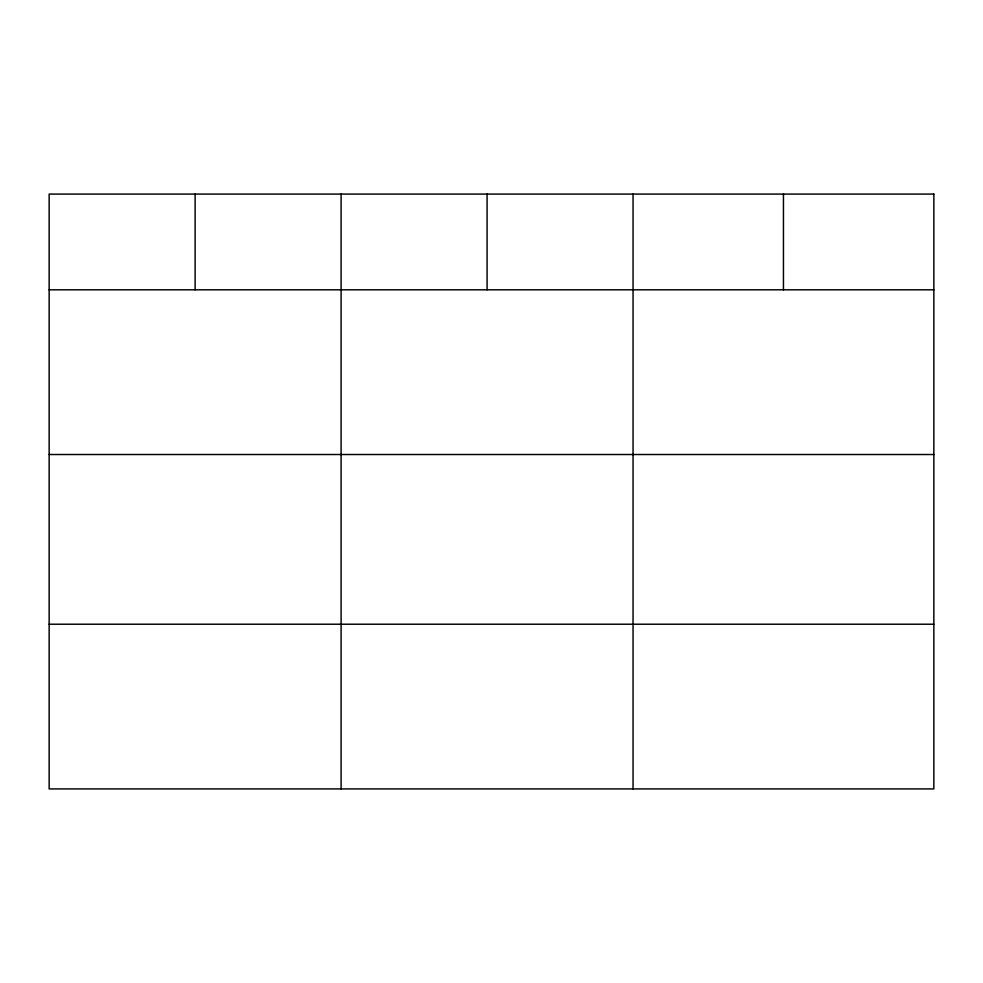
<?xml version="1.0" encoding="UTF-8"?>
<svg xmlns="http://www.w3.org/2000/svg" width="983" height="983" viewBox="0 0 983 983"><rect width="100%" height="100%" fill="white"/><g stroke="black" fill="none" stroke-linecap="round" stroke-linejoin="round"><path stroke-width="1.47" d="M49.15 289.813L933.85 289.813M49.15 454.515L933.85 454.515M49.15 624.217L933.85 624.217M783.451 194.081L783.451 289.813M633.052 194.081L633.052 788.919M487.076 194.081L487.076 289.813M341.101 194.081L341.101 788.919M195.126 194.081L195.126 289.813M933.85 194.081L49.15 194.081L49.15 788.919L933.85 788.919L933.85 194.081"/></g></svg>
